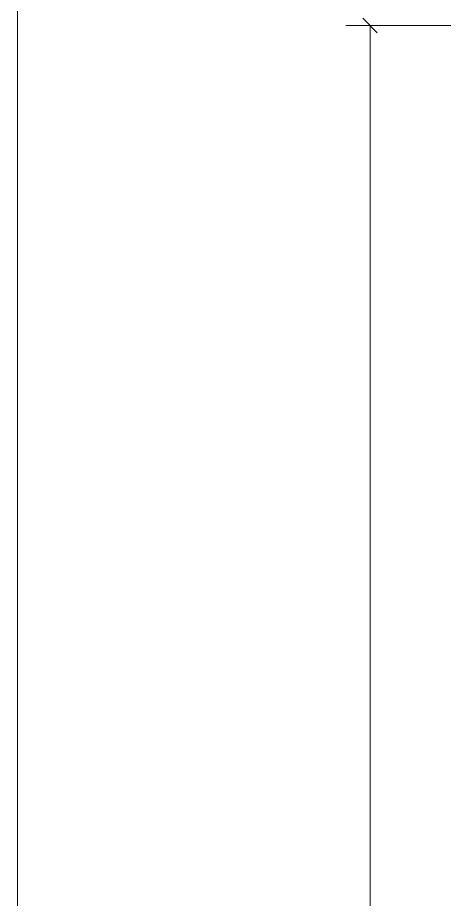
# Model space of a CAD drawing. Header units: millimetres. Extents: x 2 to 579, y 1 to 825.
# Drawn here: x 5 to 55, y 595.9 to 699 of the extents above; entities that cross this region are included whole.
import ezdxf

# ---------------------------------------------------------------- set-up
doc = ezdxf.new("R2010")
doc.units = ezdxf.units.MM
doc.linetypes.add('XKITLINE00', pattern=[0])
doc.layers.add('Dimensions', color=7, linetype='Continuous', lineweight=0)
doc.layers.add('DrawingSheet', color=5, linetype='Continuous', lineweight=0)

# ---------------------------------------------------------------- blocks, each defined once
blk = doc.blocks.new('*A57')
at = {"layer": 'DrawingSheet', "color": 5, "linetype": 'XKITLINE00', "lineweight": 0}
blk.add_line((5, 825), (5, 5), dxfattribs=at)
blk = doc.blocks.new('*A119')
at = {"layer": 'Dimensions', "color": 7, "linetype": 'XKITLINE00', "lineweight": 0}
for p, q in [((45.41, 698.93), (47.11, 697.23)), ((67.26, 698.08), (43.41, 698.08)), ((46.26, 326.28), (46.26, 698.08))]:
    blk.add_line(p, q, dxfattribs=at)
at = {"layer": 'Dimensions', "color": 3}
blk.add_point((46.26, 698.08), dxfattribs=at)

msp = doc.modelspace()

# ---------------------------------------------------------------- block references
at = {"lineweight": 0}
for name in ['*A57', '*A119']:
    msp.add_blockref(name, (0, 0), dxfattribs=at)

doc.saveas('drawing.dxf')
